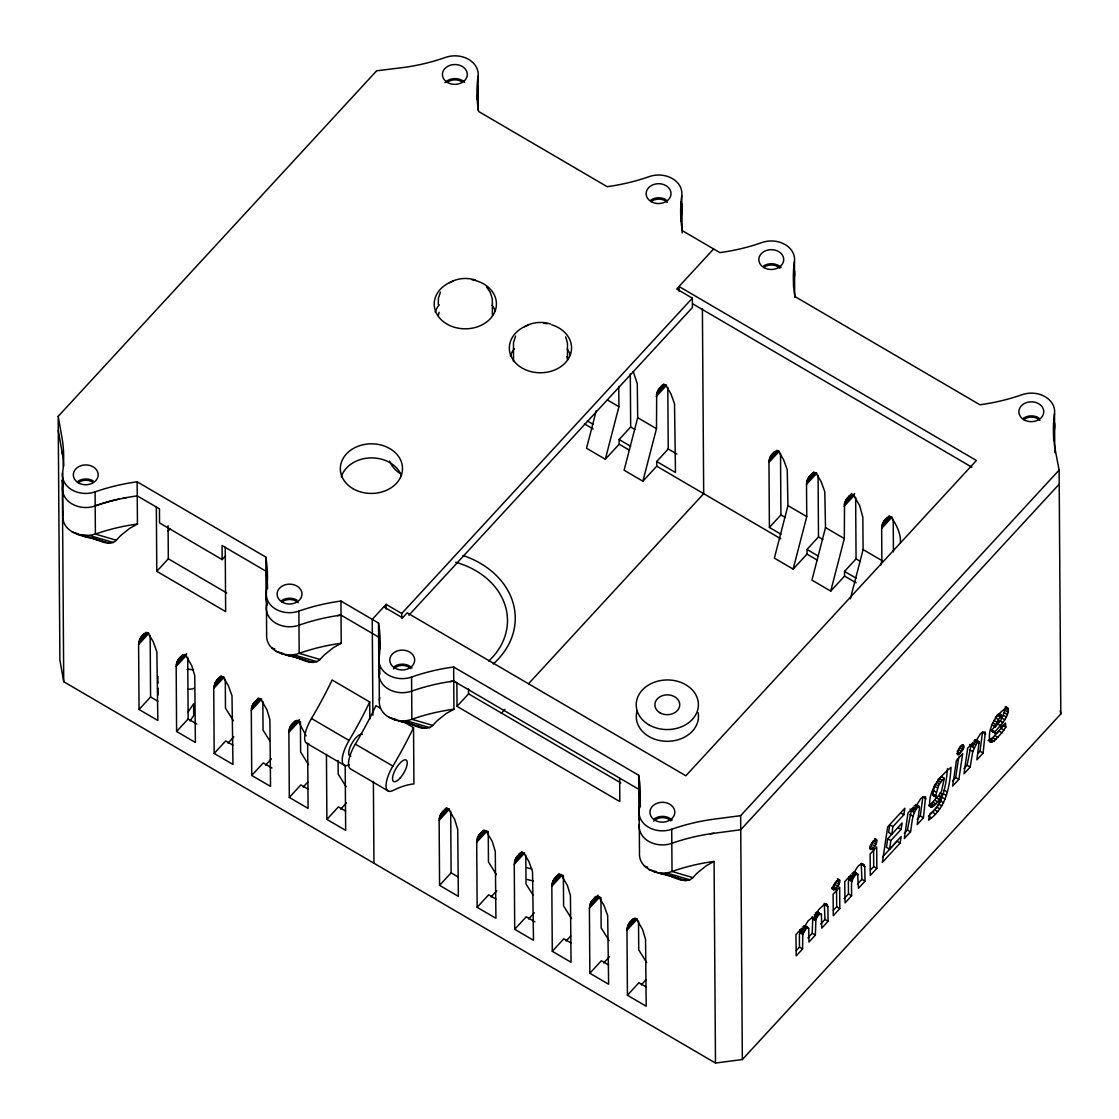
<?xml version="1.0" encoding="UTF-8"?>
<svg xmlns="http://www.w3.org/2000/svg" width="1119" height="1119" viewBox="0 0 1119 1119"><rect width="100%" height="100%" fill="white"/><g stroke="black" fill="none" stroke-linecap="round" stroke-linejoin="round"><path stroke-width="1.5" d="M438.284 304.368L438.41 298.088L440.48 292.101M913.188 810.925L913.468 807.051L907.999 812.981L904.32 838.551L910.516 831.823C912.167 823.36 911.803 813.023 918.419 806.505L919.552 807.694L917.188 824.591L923.441 817.807L925.609 796.798L922.825 796.812L920.531 798.91L913.188 810.925L910.069 809.093M978.747 741.575L977.097 742.652L973.964 740.82L975.614 739.743L979.111 742.009L976.873 759.829L983.111 753.059L985.279 732.05L982.51 732.064L980.202 734.162L972.775 746.275L969.655 744.443M972.775 746.275L973.138 742.303L967.669 748.233L963.991 773.802L970.187 767.074L972.775 751.548L977.097 742.652M141.651 636.347L147.862 632.906L153.163 641.551L156.87 651.762L157.835 720.496L139.05 709.502L138.602 644.474L140.071 638.613L143.959 633.844M176.173 666.448C176.117 661.021 179.977 655.846 185.432 654.881L191.741 665.665L194.748 675.624L195.391 742.47L176.606 731.476L176.173 666.448L186.551 655.188M216.778 680.31L223.003 676.869L228.29 685.513L231.997 695.724L232.962 764.445L214.177 753.465L213.743 688.423L215.198 682.576L219.086 677.806M251.299 710.411C251.257 704.97 255.118 699.795 260.559 698.843L266.882 709.628L269.889 719.587L270.532 786.433L251.747 775.439L251.299 710.411L261.678 699.151M307.627 743.366L308.089 808.408L289.317 797.413L288.87 732.385C288.814 726.958 292.688 721.783 298.13 720.818L306.074 735.742M439.138 820.311C439.082 814.87 442.956 809.694 448.397 808.743L454.706 819.514L457.713 829.473L458.356 896.333L439.571 885.339L439.138 820.311L449.516 809.051M476.708 842.285C476.652 836.858 480.513 831.683 485.968 830.718L492.276 841.502L495.283 851.461L495.927 918.307L477.142 907.313L476.708 842.285L487.087 831.025M517.314 856.147L523.524 852.706L528.825 861.35L532.532 871.561L533.497 940.282L514.712 929.302L514.264 864.26L515.733 858.413L519.622 853.643M551.835 886.248C551.779 880.807 555.653 875.645 561.095 874.68L567.403 885.465L570.424 895.424L571.054 962.27L552.282 951.276L551.835 886.248L562.214 874.988M592.441 900.11L598.665 896.655L603.966 905.313L607.673 915.524L608.624 984.244L589.839 973.264L589.405 908.222L590.86 902.376L595.909 896.361M633.242 371.578L637.27 383.663L637.69 417.681L624.108 470.218L642.893 481.212L656.475 428.675L656.699 393.342L661.609 385.845M626.976 930.211C626.92 924.77 630.78 919.594 636.221 918.643L642.544 929.413L645.551 939.373L646.195 1006.233L627.409 995.239L626.976 930.211L637.354 918.937M780.95 534.211L769.396 527.441L768.963 462.413C768.907 456.972 772.767 451.81 778.209 450.845L783.51 459.503L787.216 469.714L787.944 505.592L774.376 558.143L793.161 569.123L806.995 554.115L806.967 549.429L818.493 536.91L818.073 475.295M793.161 569.123L806.743 516.586L806.519 484.387C806.477 478.96 810.338 473.785 815.779 472.819L821.08 481.478L824.787 491.689L825.514 527.581L811.946 580.118L830.718 591.112L844.565 576.089L844.523 571.403L856.063 558.885L855.643 497.284M830.718 591.112L844.313 538.575L844.537 503.242L849.433 495.745M880.597 565.473L881.87 560.549L881.66 528.35C881.604 522.923 885.465 517.747 890.92 516.782C896.235 524.349 900.935 533.19 900.431 542.715M808.128 927.525L805.806 928.784L802.673 926.952L805.009 925.693L808.701 928.336L808.981 942.016L815.345 935.106L815.919 919.245L812.786 917.412L812.212 933.274L807.974 937.876M1006.345 717.027L1003.211 715.195L1005.268 708.215L1008.401 710.047C1007.506 718.999 1000.204 725.574 994.763 732.078L995.462 733.518L997.127 732.973L1005.408 723.042L1005.869 727.126L1001.911 732.763L994.064 741.03L990.189 742.093C986.482 729.784 996.218 713.223 1007.184 707.544L1008.401 710.047M848.65 876.904L850.734 878.121L850.412 875.478L844.733 881.646L845.055 902.865L851.601 895.759L851.517 883.423L852.888 878.541L849.755 876.709L848.384 881.59L848.468 893.927L844.104 898.669M800.672 929.931L799.386 934.617L799.47 947.094L796.294 950.563M805.806 928.784L802.771 934.463L802.603 948.926L796.238 955.85L795.917 934.617L801.47 928.602L801.75 931.204L799.651 929.987M936.463 797.539L932.784 795.091L934.365 786.167L935.288 784.083L938.421 785.916L935.736 795.609L936.463 797.539L937.358 797.357L941.457 791.567L944.324 778.334L941.205 776.502L937.61 780.195L940.743 782.027L944.324 778.334M1002.428 715.754L998.358 719.503L995.225 717.671L998.847 713.838L1002.596 716.3L1000.792 720.356L995.337 726.832L992.203 725L992.749 722.874L995.882 724.706L995.337 726.832M947.415 768.739C946.198 785.44 943.023 803.792 929.371 815.094M892.92 826.619L889.787 824.787L888.626 832.41L891.759 834.242L892.92 826.619L903.858 814.758L904.851 808.254L887.675 826.899L882.359 862.385L900.194 843.041L901.145 836.578L889.563 849.153L886.43 847.321L887.717 838.732L902.124 822.983L901.131 829.403L890.85 840.565L889.563 849.153M904.292 833.361L907.397 829.99L911.244 810.771L914.377 812.604M963.963 768.613L967.068 765.242L970.914 746.023L974.048 747.856M839.558 879.94L838.858 879.632C835.473 881.366 832.48 885.605 833.151 889.521L833.837 889.843C837.236 888.122 840.257 883.842 839.558 879.94L837.474 878.709M876.583 839.754L875.883 839.446C872.498 841.18 869.505 845.432 870.176 849.349L870.862 849.657C874.261 847.95 877.282 843.67 876.583 839.754L874.499 838.537M917.188 819.374L920.308 815.975L922.867 797.064L926 798.896M942.1 794.168C941.457 802.169 936.575 809.275 930.001 813.695L928.574 820.087C945.891 808.547 949.891 786.601 951.024 767.326C939.596 776.502 928.364 790.713 929.707 806.114L931.064 807.093L933.19 806.435L937.778 801.889L942.1 794.168L940.016 792.951M952.591 780.936L955.696 777.579L958.773 756.976M958.829 779.411L962.676 753.66L956.479 760.388L952.633 786.139L958.829 779.411L955.696 777.579M977.894 753.493L979.978 751.227L982.538 732.316L985.671 734.134M963.739 747.758L963.123 744.639L959.501 747.982L957.304 753.716L957.528 754.724L959.109 754.626L963.739 747.758L960.606 745.925L957.249 751.632L960.382 753.465M596.301 410.477L586.538 448.243L605.323 459.238L619.157 444.215L619.129 439.529L630.668 427.01L630.305 373.956M605.323 459.238L618.905 406.687L618.765 386.349M850.356 598.819L863.085 549.555L862.847 517.342L859.658 505.578L853.349 494.808L847.139 498.249M515.607 336.064L513.481 342.652L513.509 361.451M873.352 847.95L870.218 846.118L873.491 840.523L876.625 842.355M995.882 724.706L998.358 719.503M801.75 931.204L808.226 920.741L811.807 917.86L814.1 918.056L818.688 909.663L824.871 903.928L826.787 904.166L827.85 906.572L828.088 921.273L821.724 928.183L821.444 914.671L817.723 911.915L818.311 912.838M815.919 919.245L818.507 915.006L820.856 913.747M938.421 785.916L940.743 782.027M836.327 888.122L833.193 886.29L835.767 882.513L838.9 884.346M852.888 878.541L855.056 875.38L857.616 873.911L858.483 888.29L865.029 881.185L864.777 866.484L862.749 863.896C855.308 863.7 853.867 879.702 848.775 876.764M188.09 711.922L193.629 703.809L193.713 715.545L190.02 720.958M932.029 806.981L928.91 805.148L932.882 802.169L936.211 797.763L939.345 799.595M995.462 733.518L991.63 730.245L999.687 720.762L1002.82 722.594M988.077 740.484L992.763 737.673L998.777 730.931L1001.911 732.763M58.188 416.38L376.655 70.791L403.455 67.49A177.753 141.777 -0.4 0 0 445.516 57.419A23.331 18.603 -0.4 0 1 478.051 76.456A177.753 141.777 -0.4 0 0 478.582 111.452L607.155 186.677A177.753 141.777 -0.4 0 0 649.216 176.606A23.331 18.603 -0.4 0 1 681.751 195.643A177.753 141.777 -0.4 0 0 682.296 230.64L719.867 252.614A177.753 141.777 -0.4 0 0 761.913 242.557A23.331 18.603 -0.4 0 1 794.448 261.58A177.753 141.777 -0.4 0 0 794.994 296.577L979.922 404.77A177.753 141.777 -0.4 0 0 1021.969 394.713A23.331 18.603 -0.4 0 1 1054.504 413.75A177.753 141.777 -0.4 0 0 1055.049 448.733L1059.106 470.092L1060.812 713.95L742.345 1059.539L715.489 1063.05L63.727 681.709L59.894 660.238L58.188 416.38L62.021 437.851A177.753 141.777 -0.4 0 1 62.566 472.833L62.86 515.048C61.741 532.546 81.673 536.015 94.919 539.036A33.486 1.189 11.3 0 1 96.975 539.973L92.695 538.127L100.15 540.323M167.808 531.371L170.172 528.825M225.213 547.359L225.66 611.603L156.786 571.319L168.326 558.801L168.088 525.776M140.784 637.424L144.253 633.676M140.071 638.613L145.834 632.361M139.483 639.928L146.407 632.417M139.05 641.341L147.121 632.585M138.756 642.852L147.974 632.85M138.602 644.474L148.981 633.2M63.028 483.995A177.753 141.777 -0.4 0 1 62.664 486.919A23.331 18.603 -0.4 0 0 95.185 505.942A177.753 141.777 -0.4 0 1 119.355 499.06L126.461 497.619A177.753 141.777 -0.4 0 1 137.245 495.885L159.471 508.851L159.541 522.909L222.163 559.584L225.618 555.835M178.355 659.399L182.677 654.573M177.627 660.602L182.243 655.594M177.054 661.902L182.817 655.65M176.62 663.315L184.691 654.559M176.326 664.84L186.705 653.566M139.05 709.502L150.575 696.983L150.156 635.382M215.925 681.387L220.541 676.38M215.198 682.576L221.198 676.03M214.624 683.877L221.534 676.38M214.177 685.304L222.247 676.533M213.883 686.814L223.115 676.799M213.743 688.423L224.122 677.163M176.606 731.476L188.146 718.971L187.726 657.343M253.495 703.361L258.097 698.354M252.768 704.55L258.531 698.298M252.181 705.865L259.104 698.354M251.747 707.278L259.818 698.522M251.453 708.789L260.685 698.788M214.177 753.465L225.716 740.946L232.934 745.17M228.052 743.128L233.815 736.875M401.777 618.192L401.735 613.506L386.083 604.344L372.235 619.366L372.921 715.251M713.6 248.95L676.701 288.996L692.353 298.158L692.409 307.529L408.897 615.198M291.052 725.35L295.22 720.818M290.339 726.539L294.94 721.531M289.751 727.84L296.675 720.328M289.317 729.252L297.388 720.496M289.024 730.777L299.402 719.517M288.87 732.385L299.249 721.126M251.747 775.439L263.273 762.92L271.945 767.998M401.735 613.506L692.353 298.158M265.623 765.116L271.385 758.85M658.448 389.426L662.602 384.908M657.72 390.615L663.721 384.083M657.133 391.93L664.057 384.418M656.699 393.342L664.77 384.586M656.405 394.853L665.637 384.852M656.252 396.476L666.63 385.202M289.317 797.413L300.843 784.909L308.061 789.133M303.179 787.091L307.795 782.083M345.198 765.34L345.659 830.396L326.874 819.402L338.414 806.883L345.631 811.107M642.893 481.212L656.727 466.189L656.699 461.504L668.225 448.985L667.805 387.384M340.749 809.079L346.512 802.813M501.354 713.223L504.907 709.376M528.574 683.695L703.683 493.675L702.396 308.69M441.32 813.261L445.935 808.254M771.145 455.363L774.6 451.614M440.606 814.45L446.607 807.918M770.418 456.566L775.033 451.558M440.019 815.765L446.943 808.254M769.844 457.867L776.754 450.356M439.585 817.178L447.656 808.422M769.396 459.28L777.467 450.523M439.291 818.688L448.509 808.687M769.103 460.79L778.334 450.789M768.963 462.413L779.342 451.153M478.89 835.25L483.506 830.242M808.701 477.351L813.317 472.344M478.163 836.439L482.779 831.431M807.988 478.54L813.751 472.288M477.589 837.739L484.499 830.228M807.4 479.841L814.324 472.33M477.142 839.152L485.212 830.396M806.967 481.254L815.038 472.498M476.848 840.677L486.08 830.662M806.673 482.779L815.891 472.764M806.519 484.387L816.898 473.127M439.571 885.339L451.111 872.82L450.691 811.219M769.396 527.441L780.922 514.922L780.516 453.321M516.46 857.224L520.615 852.692M846.272 499.326L851.587 493.549M515.733 858.413L521.734 851.867M845.558 500.515L850.16 495.507M515.146 859.728L522.069 852.216M844.971 501.83L851.895 494.318M514.712 861.14L522.783 852.37M844.537 503.242L852.608 494.486M514.418 862.651L523.65 852.636M844.244 504.753L854.622 493.493M514.264 864.26L524.643 853M844.09 506.375L854.468 495.102M477.142 907.313L488.681 894.808L495.899 899.033M491.017 896.99L496.794 890.738M554.017 879.198L558.633 874.191M883.842 521.3L887.297 517.551M553.304 880.401L559.066 874.135M883.115 522.503L889.115 515.957M552.716 881.702L559.64 874.191M882.541 523.804L889.451 516.293M552.282 883.115L560.353 874.359M882.094 525.217L890.164 516.46M551.989 884.639L561.206 874.624M881.8 526.741L891.032 516.726M881.66 528.35L892.039 517.09M514.712 929.302L526.238 916.783L534.91 921.86M528.588 918.979L534.35 912.726M591.587 901.187L595.742 896.655M590.86 902.376L595.476 897.368M590.286 903.676L598.119 895.144M589.839 905.089L597.924 896.333M589.545 906.614L598.777 896.599M589.405 908.222L599.784 896.962M552.282 951.276L563.808 938.771L571.04 942.995M566.158 940.953L570.774 935.946M629.158 923.161L633.312 918.643M628.43 924.35L633.046 919.342M627.857 925.665L634.767 918.153M627.409 927.078L635.48 918.321M627.116 928.588L636.347 918.587M589.839 973.264L601.379 960.745L608.596 964.97M603.714 962.941L609.491 956.675M62.566 472.833A23.331 18.603 -0.4 0 0 95.087 491.87A177.753 141.777 -0.4 0 1 137.147 481.813L265.804 557.094A177.753 141.777 -0.4 0 1 266.35 592.077A23.331 18.603 -0.4 0 0 298.885 611.114A177.753 141.777 -0.4 0 1 340.945 601.043L378.502 623.031A177.753 141.777 -0.4 0 1 379.047 658.014A23.331 18.603 -0.4 0 0 411.582 677.051A177.753 141.777 -0.4 0 1 453.643 666.994L638.655 775.229A177.753 141.777 -0.4 0 1 639.187 810.212A23.331 18.603 -0.4 0 0 671.722 829.249A177.753 141.777 -0.4 0 1 713.782 819.192L740.638 815.667L1059.106 470.092M1059.203 484.163L740.736 829.752L710.271 833.781M627.409 995.239L638.935 982.72L646.167 986.944M641.285 984.916L645.901 979.908M820.717 924.056L824.969 919.44L824.297 903.243M833.403 910.279L836.676 906.74L836.55 888.626M857.546 884.094L861.896 879.352L861.21 863.225L864.344 865.057M870.428 870.106L873.701 866.554L873.575 848.44M882.569 856.93L897.06 841.208L900.194 843.041M839.809 908.572L833.263 915.664L833.109 894.263L839.656 887.157L839.809 908.572L836.676 906.74M876.834 868.386L870.288 875.492L870.134 854.077L876.681 846.985L876.834 868.386L873.701 866.554M619.66 778.139L619.814 801.582L457.028 706.341L468.567 693.836L468.525 688.8M659.301 388.349L665.511 384.908L670.813 393.566L674.519 403.763L675.484 472.498L656.699 461.504M857.616 873.911L854.482 872.079L851.923 873.547L855.056 875.38M96.402 539.987C102.668 541.568 110.865 545.988 116.348 540.267A268 129.608 42.7 0 1 120.95 535.33L129.636 528.392L137.441 524.028L137.147 481.813M302.452 659.133L296.479 657.371C303.669 660.644 313.334 665.483 320.132 659.511A268 129.608 42.7 0 1 324.748 654.573L333.434 647.621L341.239 643.271L340.945 601.043M409.19 723.308C416.366 726.581 426.031 731.42 432.843 725.448A268 129.608 42.7 0 1 437.445 720.51L446.131 713.558L453.936 709.208L453.643 666.994M675.289 877.268L669.33 875.506C676.505 878.793 686.171 883.618 692.983 877.66A268 129.608 42.7 0 1 697.585 872.708L706.271 865.77L714.076 861.406L715.489 1063.05M992.329 731.686L993.994 731.141M449.53 282.673C457.265 278.141 466.777 277.344 475.281 279.974M524.671 326.636C532.462 322.076 542.1 321.279 550.646 324.034M77.533 534.406L89.534 535.455L95.395 534.085A177.753 141.777 -0.4 0 1 137.441 524.028M266.35 592.077L266.644 634.291C265.315 650.685 285.849 658.587 299.179 653.328A177.753 141.777 -0.4 0 1 341.239 643.271M379.047 658.014L379.341 700.228C378.012 716.622 398.546 724.525 411.876 719.265A177.753 141.777 -0.4 0 1 453.936 709.208M639.187 810.212L639.481 852.44C638.152 868.82 658.685 876.723 672.015 871.477A177.753 141.777 -0.4 0 1 714.076 861.406M933.33 795.707L936.309 796.742M122.908 498.305L126.461 497.619M337.434 615.632L341.043 615.114L378.614 637.103A177.753 141.777 -0.4 0 1 379.998 648.74M450.132 681.583L453.741 681.065L456.874 682.884L457.028 706.341M300.2 659.217L300.759 659.217A33.486 1.189 11.3 0 0 298.717 658.266L281.331 653.65M412.897 725.154L413.471 725.154A33.486 1.189 11.3 0 0 411.414 724.217L394.028 719.587M673.037 877.366L673.61 877.352A33.486 1.189 11.3 0 0 671.554 876.415L654.167 871.799M116.348 540.267L95.395 534.085L95.087 491.87M89.534 535.455L113.383 542.491M72.203 532.084L78.162 533.833M83.449 535.567L109.522 543.261M320.132 659.511L299.179 653.328L298.885 611.114M271.609 647.971L274.854 648.922M293.332 654.699L317.181 661.735M275.987 651.328L283.443 653.524M287.233 654.811L313.306 662.504M432.843 725.448L411.876 719.265L411.582 677.051M406.029 720.636L429.878 727.672M388.699 717.265L396.14 719.461M399.945 720.748L426.017 728.441M692.983 877.66L672.015 871.477L671.722 829.249M644.446 866.106L647.691 867.071M666.169 872.834L690.017 879.87M648.838 869.463L656.28 871.659M660.084 872.946L686.157 880.639M85.659 536.812L82.149 535.372M289.443 656.056L285.932 654.615M402.155 721.993L398.63 720.552M662.294 874.191L658.769 872.75M101.367 540.869L105.004 542.519M303.934 659.567L308.788 661.763M416.632 725.504L421.499 727.7M676.771 877.702L681.639 879.898M692.591 303.781L971.963 467.252M607.351 399.931L618.905 406.687M637.69 417.681L656.475 428.675M787.944 505.592L806.743 516.586M825.514 527.581L844.313 538.575M863.085 549.555L881.87 560.549M630.668 427.01L634.991 429.542M668.225 448.985L676.897 454.062M780.922 514.922L785.258 517.468M818.493 536.91L822.829 539.442M856.063 558.885L860.399 561.43M587.349 420.926L593.126 424.311M619.129 439.529L630.682 446.285M806.967 549.429L818.521 556.185M844.523 571.403L856.091 578.159M584.482 423.919L593.154 428.997M619.157 444.215L629.284 450.132M656.727 466.189L780.796 538.785M806.995 554.115L817.108 560.032M844.565 576.089L856.119 582.859M1005.757 706.718L1007.841 707.949M1005.128 706.942L1008.247 708.775M1005.044 710.341L1008.177 712.174M1004.344 712.677L1007.478 714.509M998.847 713.838L1001.967 715.67M1002.596 716.3L999.295 713.922M998.12 714.244L1001.253 716.076M997.169 715.153L1000.302 716.985M1001.645 717.894L1004.778 719.727M1005.869 727.126L1002.75 725.294L1000.82 728.189L1003.953 730.022M993.756 720.328L996.889 722.161M997.351 723.783L1000.484 725.616M991.63 730.245L994.763 732.078M993.057 731.63L996.19 733.463M991.84 731.127L994.973 732.959M994.875 735.547L998.008 737.379M992.763 737.673L995.896 739.505M990.93 739.197L994.064 741.03M989.364 740.135L992.497 741.967M989.112 741.086L991.21 742.317M975.978 740.177L979.111 742.009M974.971 739.925L978.09 741.757M977.139 741.715L979.223 742.946M973.46 743.589L975.544 744.806M979.978 751.227L983.111 753.059M961.934 744.722L964.019 745.939M969.641 749.716L972.775 751.548M959.822 747.898L962.941 749.73M958.661 749.856L961.78 751.688M957.011 753.409L959.109 754.626M967.068 765.242L970.187 767.074M938.953 778.53L942.086 780.363M936.379 782.069L939.512 783.901M944.198 790.154L947.331 791.986M934.365 786.167L937.498 788M943.317 793.735L946.436 795.567M933.05 790.266L936.183 792.098M942.086 797.329L945.219 799.162M938.659 795.847L940.743 797.078M932.603 793.777L935.736 795.609M932.784 795.091L935.918 796.924M940.464 800.91L943.597 802.743M934.645 800.057L937.778 801.889M938.631 804.057L941.764 805.89M932.882 802.169L936.002 804.001M931.386 803.624L934.519 805.456M936.603 807.009L939.722 808.841M930.057 804.603L933.19 806.435M928.98 805.876L931.064 807.093M934.463 809.708L937.596 811.541M932.337 812.142L935.47 813.975M919.077 806.323L915.943 804.491L919.44 806.757M916.335 805.274L918.419 806.505M914.293 805.568L917.426 807.4M928.378 816.073L931.512 817.905M913.789 808.338L915.874 809.569M920.308 815.975L923.441 817.807M909.971 814.464L913.104 816.297M900.725 812.926L903.858 814.758M907.397 829.99L910.516 831.823M897.997 827.57L901.131 829.403M887.717 838.732L890.85 840.565M874.764 839.572L876.848 840.789M872.792 842.341L875.925 844.16M871.687 844.258L874.82 846.09M869.855 847.992L871.939 849.209M861.644 864.651L864.777 866.484M858.203 874.736L854.482 872.079M853.447 872.247L856.581 874.079M861.896 879.352L865.029 881.185M850.706 875.086L853.839 876.918M849.055 878.275L852.174 880.107M383.775 606.848L402.56 617.842L407.176 612.834L685.863 775.775L976.397 460.496L679.009 286.492L679.037 291.178M848.58 879.688L851.713 881.52M837.739 879.744L839.823 880.975M836.466 880.695L839.6 882.527M834.662 884.43L837.795 886.262M848.468 893.927L851.601 895.759M831.781 887.563L834.914 889.395M831.753 888.612L833.837 889.843M468.567 693.836L620.807 782.908M825.346 903.858L827.431 905.075M824.717 904.739L827.85 906.572M821.444 914.671L816.758 912.013L815.373 913.174L818.507 915.006M824.969 919.44L828.088 921.273M814.31 914.517L817.443 916.335M814.492 916.559L816.576 917.776M812.016 916.839L814.1 918.056M812.338 918.811L815.471 920.643M808.701 928.336L805.009 925.693M804.043 925.791L807.177 927.623M812.212 933.274L815.345 935.106M801.54 928.406L804.673 930.239M168.326 558.801L226.709 592.958M801.708 930.532L803.792 931.749M799.791 929.847L801.875 931.064M800.029 931.386L803.162 933.218M799.637 932.631L802.771 934.463M799.47 947.094L802.603 948.926M369.829 719.027L369.704 701.977L332.133 679.988A177.753 64.077 -59.7 0 1 311.488 718.482A23.331 8.406 -59.7 0 0 308.788 743.729M380.474 708.271L375.97 705.641A177.753 64.077 -59.7 0 1 355.324 744.121A23.331 8.406 -59.7 0 0 350.387 768.837L387.957 790.825M403.022 721.461L413.54 727.616L413.932 783.901A177.753 64.077 -59.7 0 0 393.063 790.476A23.331 8.406 -59.7 0 1 392.881 766.095A177.753 64.077 -59.7 0 0 413.54 727.616M311.488 718.482L349.058 740.456A23.331 8.406 -59.7 0 0 349.226 764.836M355.324 744.121L392.881 766.095M306.564 743.198L344.134 765.172M150.575 696.983L157.807 701.207M188.146 718.971L196.818 724.035M451.111 872.82L458.328 877.058M486.541 287.023L489.968 291.849M646.656 962.55L638.725 949.891L638.529 921.077M609.086 940.575L601.155 927.917L600.945 897.41M571.515 918.587L563.584 905.928L563.375 875.422M533.064 895.2L526.014 883.954L525.818 855.14M496.388 874.638L488.457 861.966L488.248 831.473M346.107 786.713L338.176 774.054L338.092 760.486M308.55 764.725L300.619 752.066L300.41 721.573M270.099 741.337L263.049 730.092L262.853 701.277M233.409 720.776L225.478 708.103L225.297 679.303M378.502 623.031L378.809 665.245L380.166 667.497M490.276 292.325L492.318 298.941L492.43 315.362M565.599 336.833L567.445 342.904L567.557 359.325A27.22 21.709 -0.4 0 0 566.899 356.527M1060.183 710.663L1060.812 713.95M58.286 430.451L62.58 454.818M916.307 804.925L916.419 805.862M1054.504 413.75L1054.783 452.649M794.448 261.58L794.7 297.178M740.638 815.667L742.345 1059.539M680.884 201.784A23.331 18.603 -0.4 0 1 681.975 209.785L682.128 232.962M681.751 195.643L681.849 209.715A177.753 141.777 -0.4 0 0 680.967 218.457M638.655 775.229L638.949 817.443A177.753 141.777 -0.4 0 1 639.397 820.353M478.051 76.456L478.275 110.403M386.083 604.344L386.111 609.03M373.382 781.398L373.956 863.225M265.804 557.094L266.098 599.308A177.753 141.777 -0.4 0 1 266.951 605.113M156.338 507.019L156.786 571.319M63.727 681.709L62.314 480.065A177.753 141.777 -0.4 0 1 63.154 485.87M893.214 519.258L893.438 551.779M326.44 754.374L326.874 819.402M222.163 559.584L222.08 545.512L265.902 571.166A177.753 141.777 -0.4 0 1 267.539 588.636M438.452 315.11A27.22 21.709 -0.4 0 1 439.18 312.327M379.817 666.267A177.753 141.777 -0.4 0 1 379.145 672.099M379.145 672.085A23.331 18.603 -0.4 0 0 388.503 689.108A23.331 18.603 -0.4 0 0 411.68 691.122A177.753 141.777 -0.4 0 1 453.741 681.065L638.753 789.301A177.753 141.777 -0.4 0 1 640.376 806.785M394.573 666.364A12.449 9.931 -0.4 0 1 412.058 667.875M713.88 833.263A177.753 141.777 -0.4 0 0 671.82 843.32A23.331 18.603 -0.4 0 1 648.642 841.32A23.331 18.603 -0.4 0 1 639.285 824.283M1023.647 418.072A12.449 9.931 -0.4 0 1 1038.796 417.793M1053.525 419.807A23.331 18.603 -0.4 0 1 1054.602 427.822L1053.944 433.64A177.753 141.777 -0.4 0 0 1053.58 439.487M654.713 818.562A12.449 9.931 -0.4 0 1 672.197 820.073M763.592 265.916A12.449 9.931 -0.4 0 1 781.09 267.427M793.525 287.317A177.753 141.777 -0.4 0 1 794.546 275.652A23.331 18.603 -0.4 0 0 794.434 270.798M650.894 199.979A12.449 9.931 -0.4 0 1 666.043 199.7M341.043 615.114A177.753 141.777 -0.4 0 0 298.983 625.185A23.331 18.603 -0.4 0 1 275.792 623.171A23.331 18.603 -0.4 0 1 266.448 606.148A177.753 141.777 -0.4 0 0 266.826 603.239M281.876 600.427A12.449 9.931 -0.4 0 1 297.011 600.148M95.129 505.83A177.809 141.819 -0.4 0 1 119.313 498.948M62.118 451.922A177.753 141.777 -0.4 0 1 63.657 466.483M478.023 85.673A23.331 18.603 -0.4 0 1 478.149 90.527A177.753 141.777 -0.4 0 0 477.253 99.269M681.737 204.861A23.331 18.603 -0.4 0 1 681.849 209.715M341.309 476.82A31.108 24.814 -0.4 0 1 370.907 457.895A31.108 24.814 -0.4 0 1 401.399 475.729M435.207 312.187A31.108 24.814 -0.4 0 1 439.221 304.746M492.038 305.179A31.108 24.814 -0.4 0 1 495.297 311.096M510.348 356.15A31.108 24.814 -0.4 0 1 514.348 348.708M567.179 349.142A31.108 24.814 -0.4 0 1 570.424 355.059M78.078 481.184A12.449 9.931 -0.4 0 1 93.227 480.904M444.942 82.666A12.449 9.931 -0.4 0 1 464.679 82.302M551.793 324.832A31.108 24.814 -0.4 0 1 565.487 362.612A31.108 24.814 -0.4 0 1 516.139 363.507A31.108 24.814 -0.4 0 1 527.986 325.251M543.904 323.293A31.108 24.814 -0.4 0 1 547.107 323.699M471.98 279.75A31.108 24.814 -0.4 0 1 492.15 316.481A31.108 24.814 -0.4 0 1 442.061 320.538A31.108 24.814 -0.4 0 1 452.845 281.303M63.224 512.138A177.753 141.777 -0.4 0 1 62.86 515.048M369.704 701.977A177.753 64.077 -59.7 0 1 349.058 740.456M680.939 221.45A177.753 141.777 -0.4 0 1 681.975 209.785M448.159 81.757A10.882 8.686 -0.4 0 1 461.42 81.519M350.876 756.108A12.449 4.49 -59.7 0 1 351.534 744.051A12.449 4.49 -59.7 0 1 362.43 734.442M282.841 601.393A10.882 8.686 -0.4 0 1 298.144 602.721M462.972 555.486A85.548 68.231 -0.4 0 1 493.269 663.931M455.685 562.242A77.77 62.021 -0.4 0 1 488.765 660.993M193.951 688.381A12.449 9.931 -0.4 0 1 187.586 689.164M187.097 669.484A12.449 9.931 -0.4 0 1 193.503 670.043M651.985 201.014A10.882 8.686 -0.4 0 1 667.288 202.343M401.161 474.134A31.108 24.814 -0.4 0 1 389.734 461.07M158.213 683.094A31.108 24.814 -0.4 0 1 158.059 676.617M158.297 694.815A31.108 24.814 -0.4 0 1 158.129 688.339M79.043 482.149A10.882 8.686 -0.4 0 1 92.304 481.911M764.571 266.882A10.882 8.686 -0.4 0 1 779.873 268.21M379.719 697.319A177.753 141.777 -0.4 0 1 379.341 700.228M378.809 665.245A177.753 141.777 -0.4 0 1 379.956 673.96M393.566 668.966A10.882 8.686 -0.4 0 1 410.841 668.658M698.13 712.691A31.108 24.814 -0.4 0 1 665.959 741.282A31.108 24.814 -0.4 0 1 637.187 710.607M533.441 880.835A31.108 24.814 -0.4 0 1 527.161 879.478M531.749 868.862A31.108 24.814 -0.4 0 1 527.077 867.743M1024.626 419.038A10.882 8.686 -0.4 0 1 1039.929 420.366M653.706 821.164A10.882 8.686 -0.4 0 1 670.98 820.856M394.853 668.043A12.449 9.931 -0.4 0 0 414.603 661.105A12.449 9.931 -0.4 0 0 397.245 650.95A12.449 9.931 -0.4 0 0 394.853 668.043M1023.941 419.751A12.449 9.931 -0.4 0 0 1043.691 412.813A12.449 9.931 -0.4 0 0 1026.333 402.658A12.449 9.931 -0.4 0 0 1023.941 419.751M654.993 820.241A12.449 9.931 -0.4 0 0 674.743 813.303A12.449 9.931 -0.4 0 0 657.385 803.148A12.449 9.931 -0.4 0 0 654.993 820.241M763.885 267.581A12.449 9.931 -0.4 0 0 783.636 260.643A12.449 9.931 -0.4 0 0 766.277 250.502A12.449 9.931 -0.4 0 0 763.885 267.581M282.156 602.092A12.449 9.931 -0.4 0 0 301.906 595.154A12.449 9.931 -0.4 0 0 284.548 584.999A12.449 9.931 -0.4 0 0 282.156 602.092M651.188 201.644A12.449 9.931 -0.4 0 0 670.938 194.706A12.449 9.931 -0.4 0 0 653.58 184.551A12.449 9.931 -0.4 0 0 651.188 201.644M447.474 82.456A12.449 9.931 -0.4 0 0 467.224 75.519A12.449 9.931 -0.4 0 0 449.866 65.364A12.449 9.931 -0.4 0 0 447.474 82.456M78.372 482.848A12.449 9.931 -0.4 0 0 98.108 475.911A12.449 9.931 -0.4 0 0 80.764 465.77A12.449 9.931 -0.4 0 0 78.372 482.848M352.961 488.653A31.108 24.814 -0.4 0 0 402.322 471.309A31.108 24.814 -0.4 0 0 358.947 445.935A31.108 24.814 -0.4 0 0 352.961 488.653M399.945 778.278A12.449 4.49 -59.7 0 0 406.253 760.095A12.449 4.49 -59.7 0 0 393.468 773.956A12.449 4.49 -59.7 0 0 399.945 778.278M648.852 724.776A31.108 24.814 -0.4 0 0 698.214 707.446A31.108 24.814 -0.4 0 0 654.839 682.058A31.108 24.814 -0.4 0 0 648.852 724.776M659.916 712.775A12.449 9.931 -0.4 0 0 679.667 705.837A12.449 9.931 -0.4 0 0 662.308 695.682A12.449 9.931 -0.4 0 0 659.916 712.775"/></g></svg>
